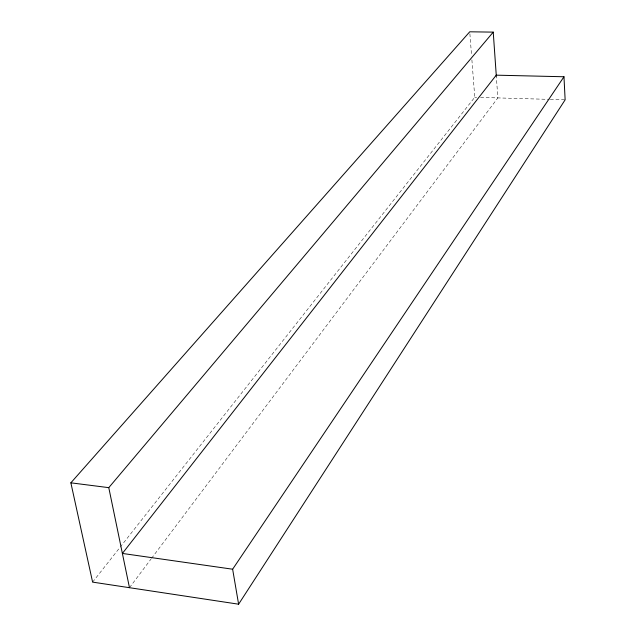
<?xml version="1.0" encoding="UTF-8"?>
<svg xmlns="http://www.w3.org/2000/svg" width="636" height="636" viewBox="0 0 636 636"><rect width="100%" height="100%" fill="white"/><g stroke="black" fill="none" stroke-linecap="round" stroke-linejoin="round"><path stroke-width="0.48" stroke-dasharray="3.18 2.39" d="M129.474 587.696L150.971 559.116M151.567 558.321L497.845 97.912L496.318 76.161M92.61 582.115L474.766 97.252L471.84 59.156M474.766 97.252L476.682 97.308M480.53 97.419L549.297 99.375M550.291 99.407L565.134 99.828M469.893 33.756L471.538 55.245"/><path stroke-width="0.95" d="M496.334 76.312L493.234 32.126L469.742 31.8L70.866 482.827L92.61 582.115L238.611 604.2L565.134 99.828L563.973 76.757L496.247 75.167L122.39 553.439L232.633 569.212L563.973 76.757M129.474 587.696L108.78 487.653L493.234 32.126M70.866 482.827L108.78 487.653M232.633 569.212L238.611 604.2"/></g></svg>
